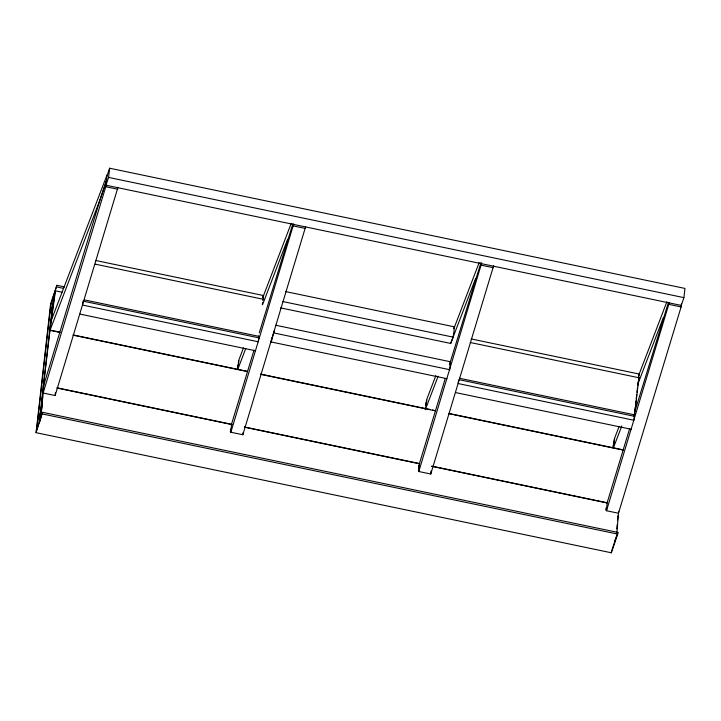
<?xml version="1.0" encoding="UTF-8"?>
<svg xmlns="http://www.w3.org/2000/svg" width="721" height="721" viewBox="0 0 721 721"><rect width="100%" height="100%" fill="white"/><g stroke="black" fill="none" stroke-linecap="round" stroke-linejoin="round"><path stroke-width="1.08" d="M106.456 180.782L99.94 200.132L43.305 386.681L40.8 417.459L43.801 385.059M41.016 417.504L41.467 412.006M41.638 409.807L42.178 403.219M42.359 401.02L42.719 396.622M43.071 392.224L43.251 390.025M51.398 320.115L107.141 174.68L105.78 186.739L43.152 393.026L55.138 395.532L55.382 392.539M82.843 302.081L82.6 305.073L258.316 341.79L258.803 335.806M230.558 431.401L230.738 429.202M305.695 226.475L242.842 434.745L230.855 432.249L231.504 424.272L254.026 350.091M242.842 434.745L243.004 432.753M446.975 378.696L271.258 341.988L271.574 338.023M271.258 341.988L274.151 330.993M418.504 470.669L418.955 465.171L418.54 468.803M493.633 265.743L430.779 474.012L418.793 471.516L419.442 463.54L445.227 378.606M430.779 474.012L431.023 471.029M458.484 380.571L458.241 383.563L633.957 420.271L634.525 413.295M606.208 509.882L606.388 507.683M681.444 303.965L681.111 306.939L618.483 513.235L606.496 510.729L607.145 502.762L629.667 428.571M616.852 528.872L617.203 524.473M617.564 520.084L617.924 515.686M616.897 532.738L618.645 511.243M36.239 431.023L42.53 412.313L617.879 532.413L617.69 534.072L611.39 552.782L36.05 432.672L50.605 304.001L56.905 285.3L64.62 286.904M36.708 429.617L50.903 304.154M39.331 421.821L53.525 296.358M41.656 403.201L39.547 421.866L40.718 418.378M41.908 401.002L42.404 396.613M42.9 392.224L43.152 390.025M59.942 332.165L50.028 330.092L43.305 386.681M36.05 432.672L42.53 412.313M50.425 305.659L56.905 285.3M108.583 177.42L109.619 168.218L684.95 288.427L683.914 297.629L681.282 305.425L105.951 185.216L108.583 177.42L683.914 297.629M55.138 395.532L117.992 187.253M230.341 431.771L230.639 429.193M237.542 368.197L237.921 364.844M230.855 432.249L293.708 223.97M425.228 409.69L425.48 407.464M425.696 405.59L425.985 403.003M418.793 471.516L481.646 263.237M605.991 510.252L606.28 507.683M613.183 446.678L613.643 442.613M611.39 552.782L611.579 551.123M614.662 542.03L614.896 539.984M458.953 379.652L634.282 416.287L634.651 413.016M634.904 410.826L635.273 407.554M635.516 405.373L636.012 401.002M636.255 398.821L636.751 394.45M637.003 392.269L637.49 387.898M637.743 385.717L638.238 381.346M634.282 416.287L638.95 377.759L470.236 342.511M606.496 510.729L669.349 302.45M106.474 180.629L99.958 199.969L49.551 331.498L54.994 291.996L55.436 290.842L62.051 292.221M55.436 290.842L49.992 330.344L59.915 332.417M237.56 368.521L238.011 365.223M238.309 363.033L238.615 360.833M262.273 304.776L262.552 302.73M262.841 300.684L263.544 295.556L95.514 260.452M425.805 405.59L426.553 400.101M280.478 307.867L450.697 343.439L453.121 337.131L454.545 326.874L285.417 291.536M613.201 447.002L614.256 439.323M471.164 338.933L639.194 374.046L638.482 379.165L638.95 377.759M259.245 332.886L292.807 223.916M449.435 364.745L481.069 262.327M634.895 411.376L668.448 302.405M616.131 537.668L616.626 536.036M49.866 313.347L52.489 305.551M49.551 331.498L50.028 330.092M106.996 176.014L109.619 168.218M37.753 420.415L40.376 412.628M611.931 550.087L617.879 532.413M243.518 347.819L239.102 359.328L237.696 369.567L245.753 348.54M262.768 297.602L291.239 223.312M262.678 304.379L287.661 239.192M435.872 375.578L427.048 398.596L425.633 408.834L438.125 376.236M453.915 328.497L479.177 262.579M450.616 343.647L475.608 278.459M619.159 426.309L614.752 437.818L613.337 448.047L621.799 425.967M638.409 376.083L666.88 301.793M637.923 383.914L663.302 317.673M262.85 297.376L263.544 295.556M453.851 328.686L454.545 326.874M638.491 375.857L639.194 374.046M105.78 186.739L117.766 189.235M293.483 225.952L305.47 228.458M481.421 265.22L493.407 267.725M669.124 304.433L681.111 306.939M282.902 301.567L453.121 337.131M95.316 264.174L264.03 299.431M275.737 325.243L450.355 361.735L449.706 369.702L273.989 332.985M56.716 286.949L63.331 288.328M84.501 299.918L258.731 336.319M459.421 378.255L634.759 414.881M82.924 301.09L259.362 337.951M79.869 314.068L255.585 350.785M455.51 392.557L631.226 429.265M73.172 334.932L247.312 371.315M260.542 374.073L430.275 409.537M432.474 409.997L434.682 410.456M449.012 413.457L623.151 449.841M73.136 335.184L247.501 371.612M260.506 374.334L435.754 410.943M448.976 413.71L623.142 450.102M57.031 387.817L232.27 424.435M244.392 426.967L419.64 463.585M431.762 466.117L607.01 502.726M57.004 388.042L232.252 424.66M244.374 427.192L419.622 463.81M431.744 466.343L606.983 502.952M42.341 413.971L617.69 534.072"/></g></svg>
